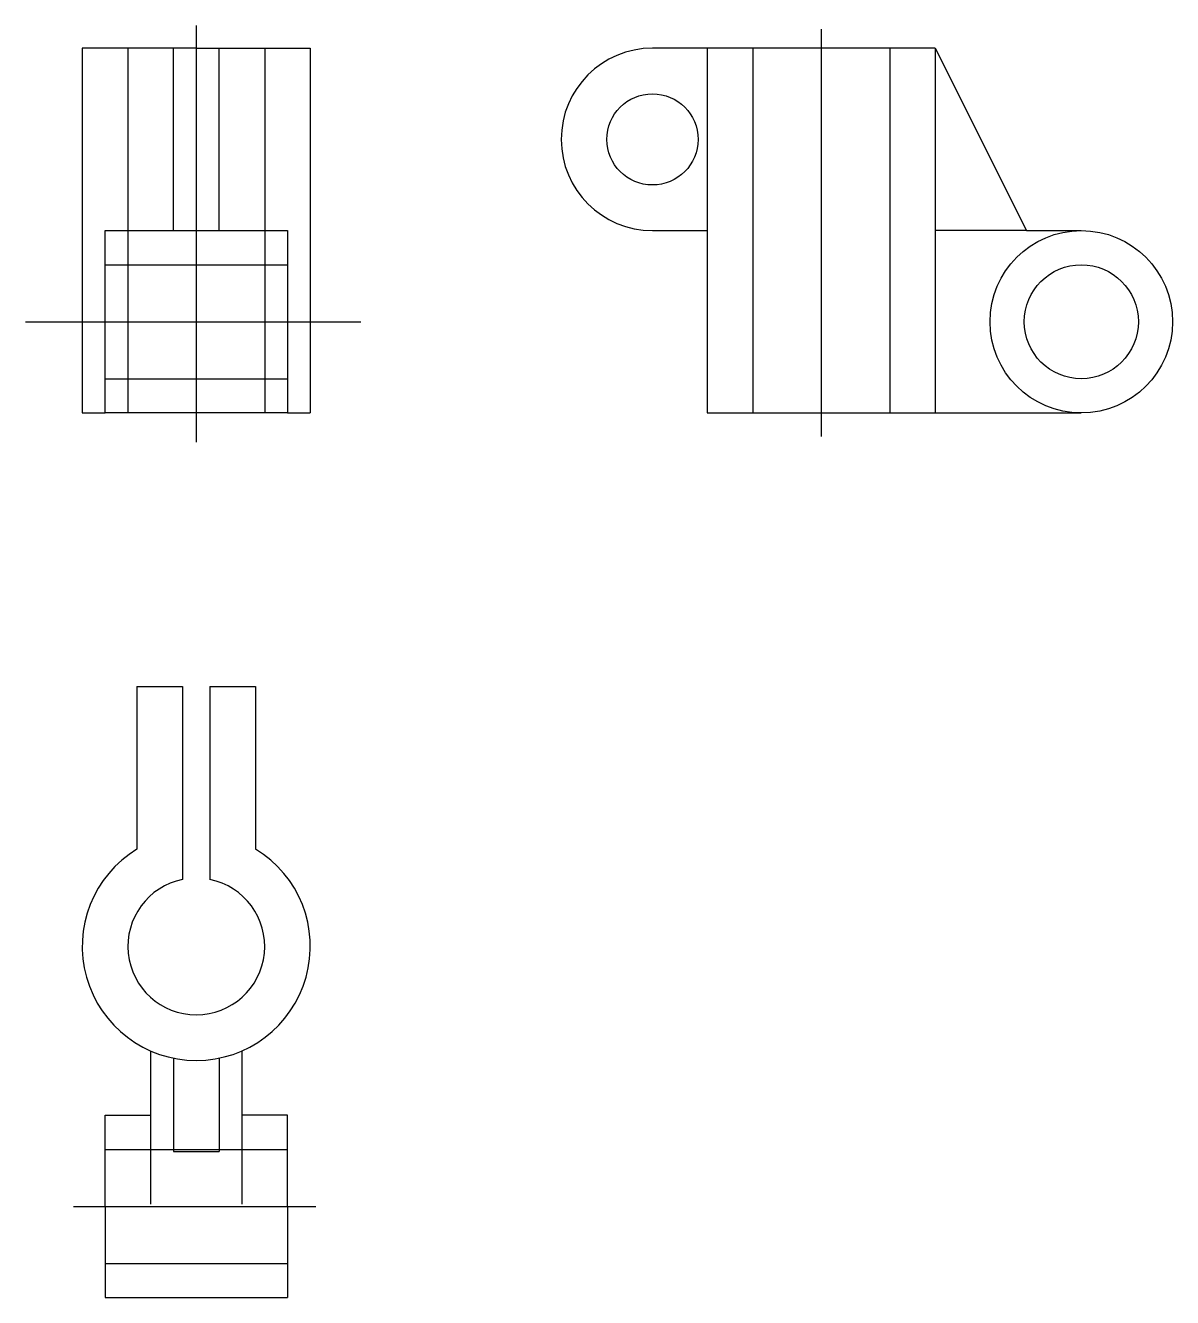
# Model space of a CAD drawing. Header units: millimetres. Extents: x -1498 to -1246, y 1952 to 2231.
import ezdxf

# ---------------------------------------------------------------- set-up
doc = ezdxf.new("R2010")
doc.units = ezdxf.units.MM

msp = doc.modelspace()

# ---------------------------------------------------------------- linework, layer by layer
for p, q in [((-1460.46, 2230.79), (-1460.46, 2139.42)), ((-1323.46, 2229.98), (-1323.46, 2140.6)), ((-1460.46, 2225.8), (-1485.46, 2225.8)), ((-1485.46, 2225.8), (-1485.46, 2145.8)), ((-1475.46, 2225.8), (-1475.46, 2145.8)), ((-1465.46, 2185.8), (-1465.46, 2225.8)), ((-1465.46, 2185.8), (-1465.46, 2225.8)), ((-1460.46, 2225.8), (-1435.46, 2225.8)), ((-1455.46, 2185.8), (-1455.46, 2225.8)), ((-1445.46, 2225.8), (-1445.46, 2145.8)), ((-1435.46, 2225.8), (-1435.46, 2145.8)), ((-1323.46, 2225.8), (-1360.46, 2225.8)), ((-1348.46, 2225.8), (-1348.46, 2145.8)), ((-1338.46, 2225.8), (-1338.46, 2145.8)), ((-1298.46, 2225.8), (-1323.46, 2225.8)), ((-1308.46, 2225.8), (-1308.46, 2145.8)), ((-1298.46, 2225.8), (-1298.46, 2145.8)), ((-1298.46, 2225.8), (-1278.46, 2185.8)), ((-1480.46, 2145.8), (-1480.46, 2185.8)), ((-1480.46, 2185.8), (-1440.46, 2185.8)), ((-1440.46, 2185.8), (-1440.46, 2145.8)), ((-1360.46, 2185.8), (-1348.46, 2185.8)), ((-1278.46, 2185.8), (-1298.46, 2185.8)), ((-1278.46, 2185.8), (-1266.46, 2185.8)), ((-1480.46, 2178.3), (-1440.46, 2178.3)), ((-1497.9, 2165.8), (-1424.36, 2165.8)), ((-1480.46, 2153.3), (-1440.46, 2153.3)), ((-1485.46, 2145.8), (-1480.46, 2145.8)), ((-1440.46, 2145.8), (-1480.46, 2145.8)), ((-1440.46, 2145.8), (-1435.46, 2145.8)), ((-1348.46, 2145.8), (-1298.46, 2145.8)), ((-1298.46, 2145.8), (-1266.46, 2145.8)), ((-1473.46, 2085.8), (-1463.46, 2085.8)), ((-1473.46, 2085.8), (-1473.46, 2053.8)), ((-1463.46, 2085.8), (-1463.46, 2053.62)), ((-1457.46, 2085.8), (-1457.46, 2053.62)), ((-1457.46, 2085.8), (-1447.46, 2085.8)), ((-1447.46, 2085.8), (-1447.46, 2053.8)), ((-1473.46, 2053.8), (-1473.46, 2050.15)), ((-1463.46, 2053.62), (-1463.46, 2043.49)), ((-1457.46, 2053.62), (-1457.46, 2043.49)), ((-1447.46, 2053.8), (-1447.46, 2050.15)), ((-1470.46, 2005.88), (-1470.46, 1984.3)), ((-1465.46, 2004.3), (-1465.46, 1983.8)), ((-1455.46, 2004.3), (-1455.46, 1983.8)), ((-1450.46, 2005.88), (-1450.46, 1984.3)), ((-1480.46, 1971.8), (-1480.46, 1991.8)), ((-1480.46, 1991.8), (-1470.46, 1991.8)), ((-1440.46, 1991.8), (-1450.46, 1991.8)), ((-1440.46, 1971.8), (-1440.46, 1991.8)), ((-1480.46, 1984.3), (-1440.46, 1984.3)), ((-1470.46, 1984.3), (-1470.46, 1972.3)), ((-1465.46, 1983.8), (-1455.46, 1983.8)), ((-1450.46, 1984.3), (-1450.46, 1972.3)), ((-1487.39, 1971.8), (-1434.27, 1971.8)), ((-1480.46, 1971.8), (-1480.46, 1951.8)), ((-1440.46, 1971.8), (-1440.46, 1951.8)), ((-1480.46, 1959.3), (-1440.46, 1959.3)), ((-1480.46, 1951.8), (-1440.46, 1951.8))]:
    msp.add_line(p, q)
for centre, radius in [((-1360.46, 2205.8), 10), ((-1266.46, 2165.8), 20), ((-1266.46, 2165.8), 12.5)]:
    msp.add_circle(centre, radius)
for centre, radius, start, end in [((-1360.46, 2205.8), 20, 90, 270), ((-1460.46, 2028.8), 25, 121.3323, 58.6677), ((-1460.46, 2028.8), 15, 101.537, 78.463)]:
    msp.add_arc(centre, radius, start, end)

doc.saveas('drawing.dxf')
